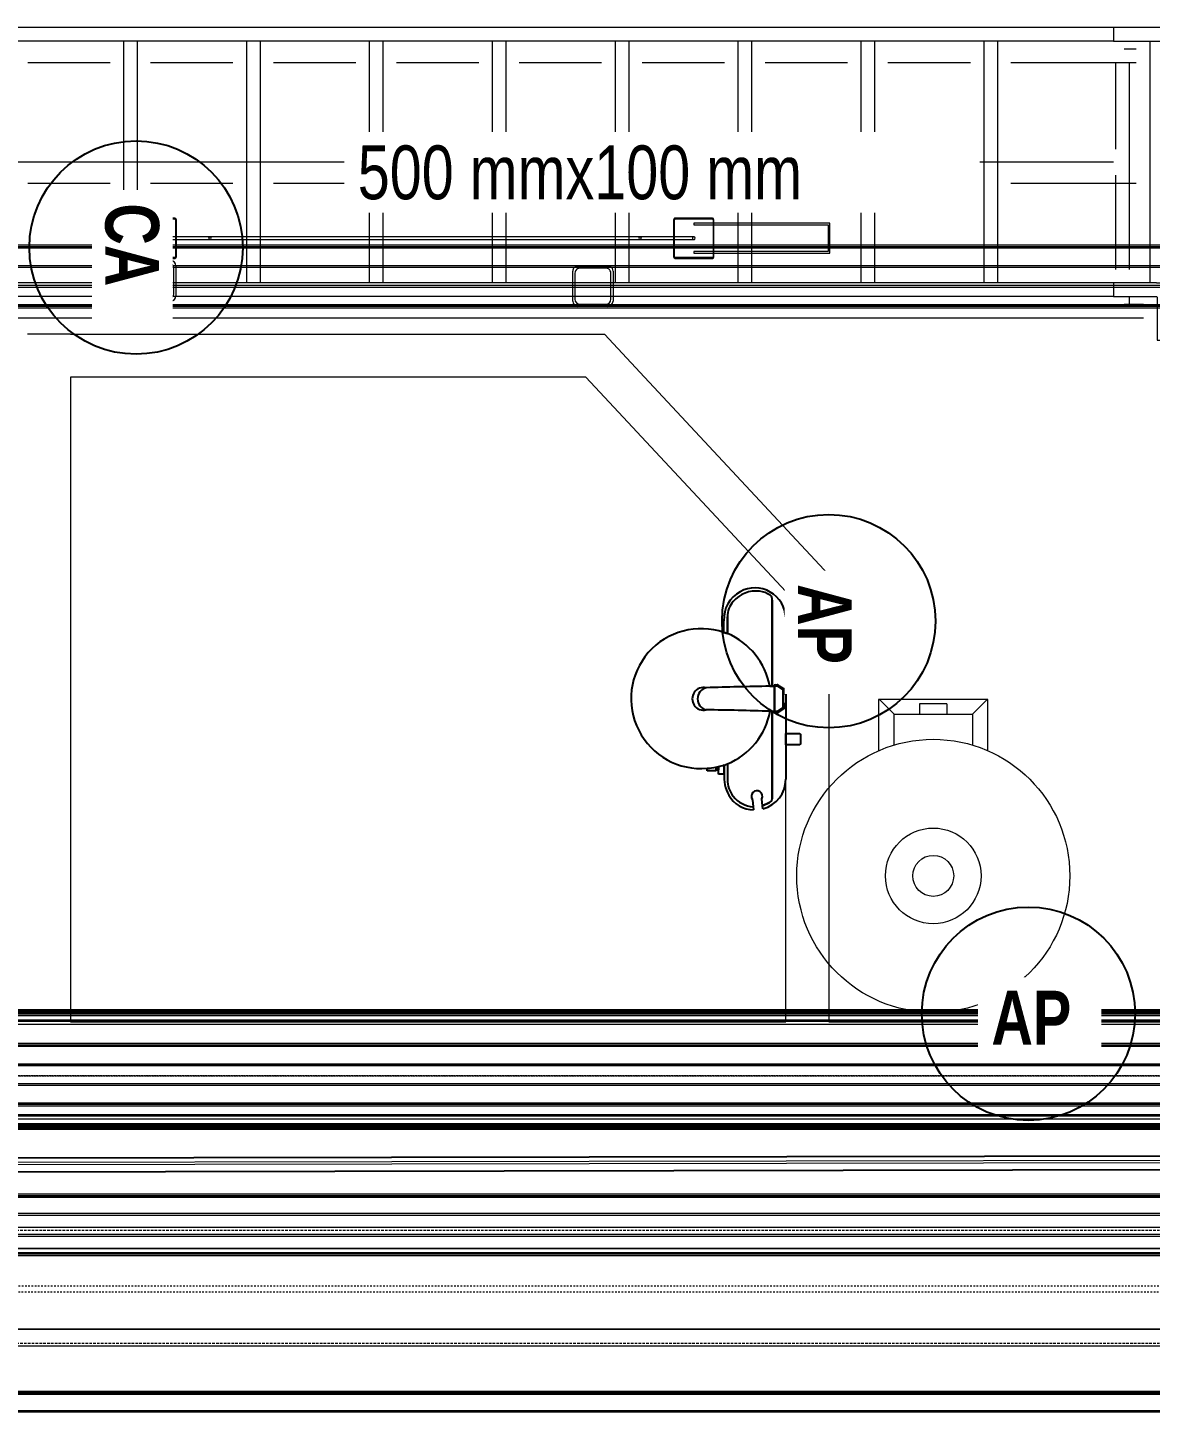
# Model space of a CAD drawing. Header units: centimetres. Extents: x -1906 to 5208, y -261 to 2955.
# Drawn here: x -1646.9 to -1438.1, y 208.3 to 465.7 of the extents above; entities that cross this region are included whole.
import ezdxf

# ---------------------------------------------------------------- set-up
doc = ezdxf.new("R2010")
doc.units = ezdxf.units.CM
for name, pattern in [('_Overhead', [0.47625, 0.3175, -0.15875]), ('_Overhead_2_', [0.47625, 0.3175, -0.15875]), ('Dash', [0.6, 0.3, -0.3]), ('Hidden', [0.714375, 0.47625, -0.238125])]:
    doc.linetypes.add(name, pattern=pattern)
for name, color, linetype, lineweight in [('A-ANNO-NOTE', 7, 'Continuous', 18), ('A-DETL-GENF', 7, 'Continuous', 18), ('A-DETL-HDLN', 7, 'Hidden', 18), ('A-DETL-MEDM', 7, 'Continuous', 35), ('A-FLOR', 7, 'Continuous', 18), ('A-GENM', 7, 'Continuous', 18), ('A-WALL', 7, 'Continuous', 18), ('E-CABL-TRAY', 7, 'Continuous', 18), ('E-CABL-TRAY-CNTR', 7, 'Continuous', 18), ('E-CABL-TRAY-IDEN', 7, 'Continuous', 9), ('M-EQPM', 7, 'Continuous', 18), ('P-EQPM', 7, 'Continuous', 18), ('P-SANR-FIXT', 7, 'Continuous', 18), ('S-BEAM', 7, 'Continuous', 18), ('S-BEAM-HDLN', 7, 'Dash', 18), ('S-COLS', 7, 'Continuous', 18)]:
    doc.layers.add(name, color=color, linetype=linetype, lineweight=lineweight)
doc.styles.add('Century Gothic', font='GOTHIC.TTF', dxfattribs={"width": 0.8, "height": 10})
doc.styles.add('Century Gothic_B', font='GOTHICB.TTF', dxfattribs={"width": 0.8, "height": 10})

# ---------------------------------------------------------------- blocks, each defined once
blk = doc.blocks.new('Costanera Perfil Z - Parametrizado - Costanera Perfil Z - Parametrizado-1497837-N01 - Planta trazado tuberias refrig exist_ - detalle 1')
at = {"layer": 'S-BEAM', "color": 254, "true_color": 0xcccccc}
for p, q in [((-5.73, 829.56), (-5.73, 358.3)), ((-5.43, 829.56), (-5.43, 358.3)), ((-5.37, 358.3), (-5.37, 829.56)), ((-5.13, 829.56), (-5.13, 358.3)), ((-2.13, 829.56), (-2.13, 358.3))]:
    blk.add_line(p, q, dxfattribs=at)
blk = doc.blocks.new('Costanera Perfil Z - Parametrizado - Costanera Perfil Z - Parametrizado-V1-N01 - Planta trazado tuberias refrig exist_ - detalle 1')
at = {"layer": 'S-BEAM', "color": 254, "true_color": 0xcccccc}
for p, q in [((-5.73, 829.56), (-5.73, 358.3)), ((-5.43, 829.56), (-5.43, 358.3)), ((-5.37, 358.3), (-5.37, 829.56)), ((-5.13, 829.56), (-5.13, 358.3)), ((-2.13, 829.56), (-2.13, 358.3)), ((-1.78, 829.56), (-1.78, 358.3)), ((1.78, 829.56), (1.78, 358.3)), ((2.13, 829.56), (2.13, 358.3)), ((5.13, 829.56), (5.13, 358.3)), ((5.37, 829.56), (5.37, 358.3)), ((5.43, 829.56), (5.43, 358.3)), ((5.73, 829.56), (5.73, 358.3))]:
    blk.add_line(p, q, dxfattribs=at)
blk = doc.blocks.new('M_S Shapes - 150 x 400-1499110-N01 - Planta trazado tuberias refrig exist_ - detalle 1')
at = {"layer": 'S-BEAM', "color": 254, "true_color": 0xcccccc}
for p, q in [((445.22, 7.5), (-12.23, 7.5)), ((-12.23, 7.5), (445.22, 7.5)), ((445.22, 7.5), (-12.23, 7.5)), ((-12.23, -7.5), (445.22, -7.5)), ((445.22, -7.5), (-12.23, -7.5)), ((445.22, -7.5), (-12.23, -7.5))]:
    blk.add_line(p, q, dxfattribs=at)
at = {"layer": 'S-BEAM-HDLN', "color": 254, "true_color": 0xcccccc}
for p, q in [((-12.23, 0.58), (445.22, 0.58)), ((445.22, -0.59), (-12.23, -0.59))]:
    blk.add_line(p, q, dxfattribs=at)
blk = doc.blocks.new('M_S Shapes - 150 x 350-1499191-N01 - Planta trazado tuberias refrig exist_ - detalle 1')
at = {"layer": 'S-BEAM', "color": 254, "true_color": 0xcccccc}
for p, q in [((445.22, 7.5), (-12.23, 7.5)), ((-12.23, 7.5), (445.22, 7.5)), ((445.22, 7.5), (-12.23, 7.5)), ((-12.23, -7.5), (445.22, -7.5)), ((445.22, -7.5), (-12.23, -7.5)), ((445.22, -7.5), (-12.23, -7.5))]:
    blk.add_line(p, q, dxfattribs=at)
at = {"layer": 'S-BEAM-HDLN', "color": 254, "true_color": 0xcccccc}
for p, q in [((-12.23, 0.58), (445.22, 0.58)), ((445.22, -0.59), (-12.23, -0.59))]:
    blk.add_line(p, q, dxfattribs=at)
blk = doc.blocks.new('HSS Rectangular - 120 x 220-1499643-N01 - Planta trazado tuberias refrig exist_ - detalle 1')
at = {"layer": 'S-BEAM', "color": 254, "true_color": 0xcccccc}
for p, q in [((-1290.12, 242.51), (-1747.58, 242.51)), ((-1747.58, 220.51), (-1290.12, 220.51))]:
    blk.add_line(p, q, dxfattribs=at)
at = {"layer": 'S-BEAM', "color": 254, "linetype": 'Hidden', "true_color": 0xcccccc}
for p, q in [((-1747.58, 242.01), (-1290.12, 242.01)), ((-1747.58, 221.01), (-1290.12, 221.01))]:
    blk.add_line(p, q, dxfattribs=at)
blk = doc.blocks.new('Costanera Perfil Z - Parametrizado - h_22cm-1722626-N01 - Planta trazado tuberias refrig exist_ - detalle 1')
at = {"layer": 'S-BEAM', "color": 254, "true_color": 0xcccccc}
for p, q in [((-5.84, 2399.57), (-5.84, 785.67)), ((-5.54, 2399.57), (-5.54, 785.67)), ((-5.5, 785.67), (-5.5, 2399.57)), ((-5.26, 2399.57), (-5.26, 785.67)), ((-2.01, 2399.57), (-2.01, 785.67)), ((-1.67, 2399.57), (-1.67, 785.67)), ((1.67, 2399.57), (1.67, 785.67)), ((2.01, 2399.57), (2.01, 785.67)), ((5.26, 2399.57), (5.26, 785.67)), ((5.5, 2399.57), (5.5, 785.67)), ((5.54, 2399.57), (5.54, 785.67)), ((5.84, 2399.57), (5.84, 785.67))]:
    blk.add_line(p, q, dxfattribs=at)
blk = doc.blocks.new('Costanera Perfil Z - Parametrizado - h_22cm-V6-N01 - Planta trazado tuberias refrig exist_ - detalle 1')
at = {"layer": 'S-BEAM', "color": 254, "true_color": 0xcccccc}
for p, q in [((-5.84, 2399.57), (-5.84, 785.67)), ((-5.54, 2399.57), (-5.54, 785.67)), ((-5.5, 785.67), (-5.5, 2399.57)), ((-5.26, 2399.57), (-5.26, 785.67)), ((1.67, 2399.57), (1.67, 785.67)), ((2.01, 2399.57), (2.01, 785.67)), ((-2.01, 1586.08), (-2.01, 792.31)), ((-1.67, 1586.08), (-1.67, 792.31)), ((5.26, 1586.08), (5.26, 792.31)), ((5.5, 1586.08), (5.5, 792.31)), ((5.54, 1586.08), (5.54, 792.31)), ((5.84, 1586.08), (5.84, 792.31))]:
    blk.add_line(p, q, dxfattribs=at)
blk = doc.blocks.new('Costanera Perfil Z - Parametrizado - h_22cm-1725872-N01 - Planta trazado tuberias refrig exist_ - detalle 1')
at = {"layer": 'S-BEAM', "color": 254, "true_color": 0xcccccc}
for p, q in [((-10.75, -2410.56), (-10.75, -776.69)), ((-10.75, -776.69), (-10.75, -2410.56)), ((-10.45, -776.69), (-10.45, -2410.56)), ((-10.45, -776.69), (-10.45, -2410.56)), ((-8.8, -776.69), (-8.8, -2410.56)), ((-8.8, -776.69), (-8.8, -2410.56)), ((8.8, -776.69), (8.8, -2409.93)), ((8.8, -776.69), (8.8, -2409.93)), ((10.45, -783.32), (10.45, -1577.09)), ((10.45, -783.32), (10.45, -1577.09)), ((10.75, -783.32), (10.75, -1577.09)), ((10.75, -783.32), (10.75, -1577.09))]:
    blk.add_line(p, q, dxfattribs=at)
blk = doc.blocks.new('Costanera Perfil Z - Parametrizado - h_22cm-1725829-N01 - Planta trazado tuberias refrig exist_ - detalle 1')
at = {"layer": 'S-BEAM', "color": 254, "true_color": 0xcccccc}
for p, q in [((-10.75, -2411.39), (-10.75, -775.86)), ((-10.75, -775.86), (-10.75, -2411.39)), ((-10.45, -775.86), (-10.45, -2409.73)), ((-10.45, -775.86), (-10.45, -2409.73)), ((-8.8, -775.86), (-8.8, -2409.73)), ((-8.8, -775.86), (-8.8, -2409.73)), ((8.8, -775.86), (8.8, -2389.56)), ((8.8, -775.86), (8.8, -2389.56)), ((10.45, -782.5), (10.45, -1576.26)), ((10.45, -782.5), (10.45, -1576.26)), ((10.75, -782.5), (10.75, -1576.26)), ((10.75, -782.5), (10.75, -1576.26))]:
    blk.add_line(p, q, dxfattribs=at)
blk = doc.blocks.new('Costanera Perfil Z - Parametrizado - h_22cm-1725795-N01 - Planta trazado tuberias refrig exist_ - detalle 1')
at = {"layer": 'S-BEAM', "color": 254, "true_color": 0xcccccc}
for p, q in [((-10.75, -2410.98), (-10.75, -776.28)), ((-10.75, -776.28), (-10.75, -2410.98)), ((-10.45, -776.28), (-10.45, -2410.98)), ((-10.45, -776.28), (-10.45, -2410.98)), ((-8.8, -776.28), (-8.8, -2410.15)), ((-8.8, -776.28), (-8.8, -2410.15)), ((8.8, -776.28), (8.8, -2389.97)), ((8.8, -776.28), (8.8, -2389.97)), ((10.45, -782.91), (10.45, -1576.68)), ((10.45, -782.91), (10.45, -1576.68)), ((10.75, -782.91), (10.75, -1576.68)), ((10.75, -782.91), (10.75, -1576.68))]:
    blk.add_line(p, q, dxfattribs=at)
blk = doc.blocks.new('Costanera Perfil Z - Parametrizado - h_22cm-1726051-N01 - Planta trazado tuberias refrig exist_ - detalle 1')
at = {"layer": 'S-BEAM', "color": 254, "true_color": 0xcccccc}
for p, q in [((-10.75, -836.16), (-10.75, 798.54)), ((-10.75, 798.54), (-10.75, -836.16)), ((-10.45, 798.54), (-10.45, -836.16)), ((-10.45, 798.54), (-10.45, -836.16)), ((-8.8, 798.54), (-8.8, -835.34)), ((-8.8, 798.54), (-8.8, -835.34)), ((8.8, 798.54), (8.8, -28.38)), ((8.8, 798.54), (8.8, -28.38)), ((10.45, 791.9), (10.45, -1.87)), ((10.45, 791.9), (10.45, -1.87)), ((10.75, 791.9), (10.75, -1.87)), ((10.75, 791.9), (10.75, -1.87))]:
    blk.add_line(p, q, dxfattribs=at)
blk = doc.blocks.new('Costanera Perfil Z - Parametrizado - h_22cm-V14-N01 - Planta trazado tuberias refrig exist_ - detalle 1')
at = {"layer": 'S-BEAM', "color": 254, "true_color": 0xcccccc}
for p, q in [((-10.75, -836.16), (-10.75, 798.54)), ((-10.75, 798.54), (-10.75, -836.16)), ((-10.45, 798.54), (-10.45, -836.16)), ((-10.45, 798.54), (-10.45, -836.16)), ((-8.8, 798.54), (-8.8, -835.34)), ((-8.8, 798.54), (-8.8, -835.34)), ((8.8, 798.54), (8.8, -28.38)), ((8.8, 798.54), (8.8, -28.38)), ((10.45, 791.9), (10.45, -1.87)), ((10.45, 791.9), (10.45, -1.87)), ((10.75, 791.9), (10.75, -1.87)), ((10.75, 791.9), (10.75, -1.87))]:
    blk.add_line(p, q, dxfattribs=at)
blk = doc.blocks.new('Costanera Perfil Z - Parametrizado - h_22cm-V15-N01 - Planta trazado tuberias refrig exist_ - detalle 1')
at = {"layer": 'S-BEAM', "color": 254, "true_color": 0xcccccc}
for p, q in [((-10.75, -833.71), (-10.75, 798.54)), ((-10.75, 798.54), (-10.75, -836.16)), ((-10.45, 798.54), (-10.45, -833.71)), ((-10.45, 798.54), (-10.45, -836.16)), ((-8.8, 798.54), (-8.8, -833.73)), ((-8.8, 798.54), (-8.8, -833.73)), ((8.8, 798.54), (8.8, -28.38)), ((8.8, 798.54), (8.8, -28.38)), ((10.45, 791.9), (10.45, -1.87)), ((10.75, 791.9), (10.75, -1.87)), ((10.45, 689.87), (10.45, 556.84)), ((10.75, 689.87), (10.75, 556.84)), ((10.45, 548.84), (10.45, -1.87)), ((10.75, 548.84), (10.75, -1.87))]:
    blk.add_line(p, q, dxfattribs=at)
blk = doc.blocks.new('PQ_RVR_EST-01_ZZ_ZZ_MO_T_A_rvt-1-N01 - Planta trazado tuberias refrig exist_ - detalle 1')
at = {"layer": 'S-BEAM', "color": 254, "linetype": '_Overhead', "lineweight": 18, "true_color": 0xd4d4d4}
for name, p, rotation in [('Costanera Perfil Z - Parametrizado - h_22cm-V6-N01 - Planta trazado tuberias refrig exist_ - detalle 1', (-2533.25, 419.38), 269.9999999999998), ('Costanera Perfil Z - Parametrizado - h_22cm-1725872-N01 - Planta trazado tuberias refrig exist_ - detalle 1', (-2524.27, 272.34), 90.00000000000001), ('Costanera Perfil Z - Parametrizado - h_22cm-1725829-N01 - Planta trazado tuberias refrig exist_ - detalle 1', (-2523.44, 272.08), 90.00000000000001), ('Costanera Perfil Z - Parametrizado - h_22cm-1725795-N01 - Planta trazado tuberias refrig exist_ - detalle 1', (-2523.85, 271.54), 90.00000000000001), ('Costanera Perfil Z - Parametrizado - h_22cm-1726051-N01 - Planta trazado tuberias refrig exist_ - detalle 1', (-949.04, 271.54), 90.00000000000001), ('Costanera Perfil Z - Parametrizado - h_22cm-V14-N01 - Planta trazado tuberias refrig exist_ - detalle 1', (-949.04, 271.54), 90.00000000000001), ('Costanera Perfil Z - Parametrizado - h_22cm-V15-N01 - Planta trazado tuberias refrig exist_ - detalle 1', (-949.04, 271.54), 90.00000000000001), ('Costanera Perfil Z - Parametrizado - h_22cm-1722626-N01 - Planta trazado tuberias refrig exist_ - detalle 1', (-2533.25, 270.93), 269.9999999999998), ('Costanera Perfil Z - Parametrizado - Costanera Perfil Z - Parametrizado-V1-N01 - Planta trazado tuberias refrig exist_ - detalle 1', (-2105.88, 242.98), 269.9999999999998), ('Costanera Perfil Z - Parametrizado - Costanera Perfil Z - Parametrizado-1497837-N01 - Planta trazado tuberias refrig exist_ - detalle 1', (-2105.88, 206.33), 269.9999999999998)]:
    blk.add_blockref(name, p, dxfattribs=dict(at, rotation=rotation))
for name, p in [('HSS Rectangular - 120 x 220-1499643-N01 - Planta trazado tuberias refrig exist_ - detalle 1', (0, 0)), ('M_S Shapes - 150 x 400-1499110-N01 - Planta trazado tuberias refrig exist_ - detalle 1', (-1735.35, 231.11)), ('M_S Shapes - 150 x 350-1499191-N01 - Planta trazado tuberias refrig exist_ - detalle 1', (-1735.35, 231.11))]:
    blk.add_blockref(name, p, dxfattribs=at)
blk = doc.blocks.new('M_S Shapes - 150 x 400-1948375-N01 - Planta trazado tuberias refrig exist_ - detalle 1')
at = {"layer": 'S-BEAM', "color": 254, "true_color": 0xcccccc}
for p, q in [((445.22, 7.5), (-12.23, 7.5)), ((-12.23, 7.5), (445.23, 7.5)), ((445.22, 7.5), (-12.23, 7.5)), ((-12.23, -7.5), (445.22, -7.5)), ((445.22, -7.5), (-12.23, -7.5)), ((445.23, -7.5), (-12.23, -7.5))]:
    blk.add_line(p, q, dxfattribs=at)
at = {"layer": 'S-BEAM-HDLN', "color": 254, "true_color": 0xcccccc}
for p, q in [((-12.23, 0.58), (445.23, 0.58)), ((445.23, -0.59), (-12.23, -0.59))]:
    blk.add_line(p, q, dxfattribs=at)
blk = doc.blocks.new('M_S Shapes - 150 x 350-1948376-N01 - Planta trazado tuberias refrig exist_ - detalle 1')
at = {"layer": 'S-BEAM', "color": 254, "true_color": 0xcccccc}
for p, q in [((445.22, 7.5), (-12.23, 7.5)), ((-12.23, 7.5), (445.22, 7.5)), ((445.22, 7.5), (-12.23, 7.5)), ((-12.23, -7.5), (445.22, -7.5)), ((445.22, -7.5), (-12.23, -7.5)), ((445.22, -7.5), (-12.23, -7.5))]:
    blk.add_line(p, q, dxfattribs=at)
at = {"layer": 'S-BEAM-HDLN', "color": 254, "true_color": 0xcccccc}
for p, q in [((-12.23, 0.58), (445.22, 0.58)), ((445.22, -0.59), (-12.23, -0.59))]:
    blk.add_line(p, q, dxfattribs=at)
blk = doc.blocks.new('HSS Rectangular - 120 x 220-1948349-N01 - Planta trazado tuberias refrig exist_ - detalle 1')
at = {"layer": 'S-BEAM', "color": 254, "true_color": 0xcccccc}
for p, q in [((-1290.12, 242.51), (-1747.58, 242.51)), ((-1747.58, 220.51), (-1290.12, 220.51))]:
    blk.add_line(p, q, dxfattribs=at)
at = {"layer": 'S-BEAM', "color": 254, "linetype": 'Hidden', "true_color": 0xcccccc}
for p, q in [((-1747.58, 242.01), (-1290.12, 242.01)), ((-1747.58, 221.01), (-1290.12, 221.01))]:
    blk.add_line(p, q, dxfattribs=at)
blk = doc.blocks.new('Cerca Interior 1_00 x 2_45 - L_1_00m-V22-N01 - Planta trazado tuberias refrig exist_ - detalle 1')
at = {"layer": 'A-GENM', "color": 254, "true_color": 0xd4d4d4}
for p, q in [((0, 2.8), (-25.3, 2.8)), ((-25.3, 2.8), (-25.3, 1.3)), ((-3.75, 3.45), (-3.75, 1.3)), ((-3.6, 1.3), (-3.6, 3.45)), ((3.45, 3.75), (-3.45, 3.75)), ((-3.45, 3.6), (3.45, 3.6)), ((0, 2.5), (0, 2.8)), ((3.6, 3.45), (3.6, 1.3)), ((3.75, 1.3), (3.75, 3.45)), ((96.25, 3.45), (96.25, 1.3)), ((96.4, 1.3), (96.4, 3.45)), ((103.45, 3.75), (96.55, 3.75)), ((96.55, 3.6), (103.45, 3.6)), ((103.6, 3.45), (103.6, 1.3)), ((103.75, 1.3), (103.75, 3.45)), ((-25.3, 1.3), (-25.3, -2.8)), ((-25, 2.5), (0, 2.5)), ((-25, 1.3), (-25, 2.5)), ((-25, -2.5), (-25, 1.3)), ((-3.75, 1.3), (-3.75, -3.45)), ((-3.6, -3.45), (-3.6, 1.3)), ((3.6, 0.25), (0, 0.25)), ((3.6, 1.3), (3.6, -3.45)), ((3.75, -3.45), (3.75, 1.3)), ((96.25, 0.25), (3.75, 0.25)), ((96.25, 1.3), (96.25, -3.45)), ((96.4, -3.45), (96.4, 1.3)), ((100, 0.25), (96.4, 0.25)), ((100, -0.25), (100, 0.25)), ((103.6, 1.3), (103.6, -3.45)), ((103.75, -3.45), (103.75, 1.3)), ((0, -2.5), (-25, -2.5)), ((0, -0.24), (0, -0.25)), ((0, -0.25), (3.6, -0.25)), ((0, -2.8), (0, -2.5)), ((3.75, -0.25), (96.25, -0.25)), ((96.4, -0.25), (100, -0.25)), ((-25.3, -2.8), (0, -2.8)), ((3.45, -3.6), (-3.45, -3.6)), ((-3.45, -3.75), (3.45, -3.75)), ((103.45, -3.6), (96.55, -3.6)), ((96.55, -3.75), (103.45, -3.75))]:
    blk.add_line(p, q, dxfattribs=at)
for centre, radius, start, end in [((-3.45, 3.45), 0.3, 90, 180), ((-3.45, 3.45), 0.3, 90, 180), ((-3.45, 3.45), 0.15, 90, 180), ((-3.45, 3.45), 0.15, 90, 180), ((3.45, 3.45), 0.3, 0, 90), ((3.45, 3.45), 0.3, 360, 90), ((3.45, 3.45), 0.15, 360, 90), ((3.45, 3.45), 0.15, 0, 90), ((96.55, 3.45), 0.3, 90, 180), ((96.55, 3.45), 0.3, 90, 180), ((96.55, 3.45), 0.15, 90, 180), ((96.55, 3.45), 0.15, 90, 180), ((103.45, 3.45), 0.3, 0, 90), ((103.45, 3.45), 0.3, 360, 90), ((103.45, 3.45), 0.15, 360, 90), ((103.45, 3.45), 0.15, 360, 90), ((0, 0), 0.25, 360, 180), ((0, 0), 0.25, 180, 360), ((0, 0), 0.25, 150, 165), ((0, 0), 0.25, 90, 120), ((10, 0), 0.25, 0, 180), ((10, 0), 0.25, 180, 360), ((90, 0), 0.25, 0, 180), ((90, 0), 0.25, 180, 360), ((0, 0), 0.25, 195, 210), ((0, 0), 0.25, 240, 270), ((-3.45, -3.45), 0.3, 180, 270), ((-3.45, -3.45), 0.3, 180, 270), ((-3.45, -3.45), 0.15, 180, 270), ((-3.45, -3.45), 0.15, 180, 270), ((3.45, -3.45), 0.3, 270, 0), ((3.45, -3.45), 0.15, 270, 360), ((3.45, -3.45), 0.3, 270, 360), ((3.45, -3.45), 0.15, 270, 0), ((96.55, -3.45), 0.3, 180, 270), ((96.55, -3.45), 0.3, 180, 270), ((96.55, -3.45), 0.15, 180, 270), ((96.55, -3.45), 0.15, 180, 270), ((103.45, -3.45), 0.3, 270, 0), ((103.45, -3.45), 0.15, 270, 360), ((103.45, -3.45), 0.3, 270, 360), ((103.45, -3.45), 0.15, 270, 0)]:
    blk.add_arc(centre, radius, start, end, dxfattribs=at)
blk = doc.blocks.new('HSS Rectangular-Column - 75 x 75-1533959-N01 - Planta trazado tuberias refrig exist_ - detalle 1')
at = {"layer": 'S-COLS', "color": 253, "true_color": 0xaaaaaa}
for p, q in [((-3.75, 2.45), (-3.75, 2.79)), ((-2.8, 3.75), (2.8, 3.75)), ((2.4, 3.35), (-2.4, 3.35)), ((3.75, 2.79), (3.75, 2.45)), ((-3.75, -0.89), (-3.75, 2.45)), ((-3.35, 2.4), (-3.35, -0.89)), ((3.35, -0.89), (3.35, 2.4)), ((3.75, 2.45), (3.75, -0.89)), ((-3.75, -1.23), (-3.75, -0.89)), ((-3.75, -2.8), (-3.75, -1.23)), ((-3.35, -0.89), (-3.35, -1.23)), ((-3.35, -1.23), (-3.35, -2.4)), ((3.35, -1.23), (3.35, -0.89)), ((3.35, -2.4), (3.35, -1.23)), ((3.75, -0.89), (3.75, -1.23)), ((3.75, -1.23), (3.75, -2.8)), ((2.8, -3.75), (-2.8, -3.75)), ((-2.4, -3.35), (2.4, -3.35))]:
    blk.add_line(p, q, dxfattribs=at)
for centre, radius, start, end in [((-2.8, 2.8), 0.95, 90, 180), ((-2.4, 2.4), 0.953, 155.0998, 176.9919), ((-2.4, 2.4), 0.952, 90, 155.0998), ((2.4, 2.4), 0.952, 24.9002, 90), ((2.8, 2.8), 0.95, 360, 90), ((2.4, 2.4), 0.952, 3.0081, 24.9002), ((-2.4, -2.4), 0.953, 180, 270), ((2.4, -2.4), 0.952, 270, 360), ((-2.8, -2.8), 0.95, 180, 270), ((2.8, -2.8), 0.95, 270, 360)]:
    blk.add_arc(centre, radius, start, end, dxfattribs=at)
blk = doc.blocks.new('HSS Rectangular-Column - 75 x 75-1533984-N01 - Planta trazado tuberias refrig exist_ - detalle 1')
at = {"layer": 'S-COLS', "color": 253, "true_color": 0xaaaaaa}
for p, q in [((-3.75, 0.11), (-3.75, 2.8)), ((-2.8, 3.75), (2.8, 3.75)), ((2.4, 3.35), (-2.4, 3.35)), ((3.75, 2.8), (3.75, 0.11)), ((-3.75, -0.23), (-3.75, 0.11)), ((-3.35, 2.4), (-3.35, 0.11)), ((-3.35, 0.11), (-3.35, -0.23)), ((3.35, 0.11), (3.35, 2.4)), ((3.35, -0.23), (3.35, 0.11)), ((3.75, 0.11), (3.75, -0.23)), ((-3.75, -2.8), (-3.75, -0.23)), ((-3.35, -0.23), (-3.35, -2.4)), ((3.35, -2.4), (3.35, -0.23)), ((3.75, -0.23), (3.75, -2.8)), ((2.8, -3.75), (-2.8, -3.75)), ((-2.4, -3.35), (2.4, -3.35))]:
    blk.add_line(p, q, dxfattribs=at)
for centre, radius, start, end in [((-2.8, 2.8), 0.95, 135.3113, 180), ((-2.8, 2.8), 0.95, 120, 135.3113), ((-2.4, 2.4), 0.953, 150, 180), ((-2.8, 2.8), 0.95, 90, 120), ((-2.4, 2.4), 0.952, 90, 150), ((2.4, 2.4), 0.952, 60, 90), ((2.8, 2.8), 0.95, 60, 90), ((2.4, 2.4), 0.952, 30, 60), ((2.4, 2.4), 0.953, 360, 30), ((2.8, 2.8), 0.95, 44.6887, 60), ((2.8, 2.8), 0.95, 30, 44.6887), ((2.8, 2.8), 0.95, 360, 30), ((-2.4, -2.4), 0.953, 180, 270), ((2.4, -2.4), 0.952, 270, 360), ((-2.8, -2.8), 0.95, 180, 270), ((2.8, -2.8), 0.95, 270, 360)]:
    blk.add_arc(centre, radius, start, end, dxfattribs=at)
blk = doc.blocks.new('PQ_RVR_ARQ-01_ZZ_ZZ_MO_T_A_rvt-1-N01 - Planta trazado tuberias refrig exist_ - detalle 1')
at = {"layer": 'A-FLOR', "color": 254, "linetype": '_Overhead_2_', "true_color": 0xd4d4d4}
for p, q in [((-233.39, 270.77), (-1747.58, 270.77)), ((-1747.58, 270.77), (-133.89, 270.77))]:
    blk.add_line(p, q, dxfattribs=at)
at = {"layer": 'A-WALL', "color": 253, "true_color": 0xaaaaaa}
for p, q in [((-1638.91, 408.68), (-1646.91, 408.68)), ((-1638.91, 408.68), (-1539.61, 408.68)), ((-1532.15, 400.68), (-1539.61, 408.68)), ((-1638.91, 400.68), (-1638.91, 283.09)), ((-1543.08, 400.68), (-1638.91, 400.68)), ((-1505.89, 360.79), (-1543.08, 400.68)), ((-1532.15, 400.68), (-1497.89, 363.94)), ((-1497.89, 352.21), (-1497.89, 363.94)), ((-1505.89, 283.09), (-1505.89, 360.79)), ((-1497.89, 352.21), (-1497.89, 283.09)), ((-1638.91, 283.09), (-1638.91, 282.83)), ((-1505.89, 282.83), (-1505.89, 283.09)), ((-1497.89, 283.09), (-1497.89, 282.83)), ((-1638.91, 282.79), (-1638.91, 282.53)), ((-1638.91, 282.53), (-1638.91, 282.29)), ((-1638.91, 282.29), (-1638.91, 281.99)), ((-1638.91, 281.99), (-1638.91, 281.14)), ((-1638.91, 281.14), (-1638.91, 280.88)), ((-1638.91, 280.88), (-1638.91, 280.77)), ((-1638.91, 280.77), (-1505.89, 280.77)), ((-1505.89, 282.53), (-1505.89, 282.79)), ((-1505.89, 282.29), (-1505.89, 282.53)), ((-1505.89, 281.99), (-1505.89, 282.29)), ((-1505.89, 281.14), (-1505.89, 281.99)), ((-1505.89, 280.88), (-1505.89, 281.14)), ((-1505.89, 280.77), (-1505.89, 280.88)), ((-1497.89, 282.79), (-1497.89, 282.53)), ((-1497.89, 282.53), (-1497.89, 282.29)), ((-1497.89, 282.29), (-1497.89, 281.99)), ((-1497.89, 281.99), (-1497.89, 281.14)), ((-1497.89, 281.14), (-1497.89, 280.88)), ((-1497.89, 280.88), (-1497.89, 280.77)), ((-1497.89, 280.77), (-1315.03, 280.77)), ((-1315.03, 272.77), (-1747.58, 272.77)), ((-1747.58, 254.48), (-111.79, 257.58)), ((-111.29, 257.09), (-1747.58, 253.98))]:
    blk.add_line(p, q, dxfattribs=at)
at = {"layer": 'A-WALL', "color": 253, "lineweight": 25, "true_color": 0xaaaaaa}
for p, q in [((-112.54, 258.33), (-1747.58, 255.23)), ((-1747.58, 252.73), (-1290.12, 253.6))]:
    blk.add_line(p, q, dxfattribs=at)
at = {"layer": 'A-GENM', "color": 254, "lineweight": 18, "true_color": 0xd4d4d4, "rotation": 180}
blk.add_blockref('Cerca Interior 1_00 x 2_45 - L_1_00m-V22-N01 - Planta trazado tuberias refrig exist_ - detalle 1', (-1522.99, 426.52), dxfattribs=at)
at = {"layer": 'S-BEAM', "color": 254, "lineweight": 18, "true_color": 0xd4d4d4, "rotation": 269.9999999999998}
for name, p in [('Costanera Perfil Z - Parametrizado - Costanera Perfil Z - Parametrizado-V1-N01 - Planta trazado tuberias refrig exist_ - detalle 1', (-2105.88, 242.98)), ('Costanera Perfil Z - Parametrizado - Costanera Perfil Z - Parametrizado-1497837-N01 - Planta trazado tuberias refrig exist_ - detalle 1', (-2105.88, 206.33))]:
    blk.add_blockref(name, p, dxfattribs=at)
at = {"layer": 'S-BEAM', "color": 254, "lineweight": 18, "true_color": 0xd4d4d4}
for name, p in [('HSS Rectangular - 120 x 220-1948349-N01 - Planta trazado tuberias refrig exist_ - detalle 1', (0, 0)), ('M_S Shapes - 150 x 400-1948375-N01 - Planta trazado tuberias refrig exist_ - detalle 1', (-1735.35, 231.11)), ('M_S Shapes - 150 x 350-1948376-N01 - Planta trazado tuberias refrig exist_ - detalle 1', (-1735.35, 231.11))]:
    blk.add_blockref(name, p, dxfattribs=at)
at = {"layer": 'S-COLS', "color": 254, "lineweight": 18, "true_color": 0xd4d4d4}
for name, p in [('HSS Rectangular-Column - 75 x 75-1533959-N01 - Planta trazado tuberias refrig exist_ - detalle 1', (-1623.08, 418.6)), ('HSS Rectangular-Column - 75 x 75-1533984-N01 - Planta trazado tuberias refrig exist_ - detalle 1', (-1541.76, 417.6))]:
    blk.add_blockref(name, p, dxfattribs=at)
blk = doc.blocks.new('EPC_Derivación_T_ - Derivación_T_-V53-N01 - Planta trazado tuberias refrig exist_ - detalle 1')
at = {"layer": 'E-CABL-TRAY'}
for p, q in [((-1378.72, 465.68), (-1444.92, 465.68)), ((-1444.92, 465.68), (-1444.92, 463.14)), ((-1378.72, 463.14), (-1378.72, 465.68)), ((-1444.92, 463.14), (-1378.72, 463.14)), ((-1438.19, 463.14), (-1438.19, 418.22)), ((-1435.65, 418.22), (-1435.65, 463.14)), ((-1413.09, 463.14), (-1413.09, 418.22)), ((-1410.55, 418.22), (-1410.55, 463.14)), ((-1387.99, 463.14), (-1387.99, 418.22)), ((-1385.45, 418.22), (-1385.45, 463.14)), ((-1436.92, 418.22), (-1444.92, 418.22)), ((-1444.92, 418.22), (-1444.92, 415.68)), ((-1436.92, 418.22), (-1435.65, 418.22)), ((-1436.92, 418.22), (-1386.72, 418.22)), ((-1413.09, 418.22), (-1410.55, 418.22)), ((-1387.99, 418.22), (-1386.72, 418.22)), ((-1378.72, 418.22), (-1386.72, 418.22)), ((-1378.72, 415.68), (-1378.72, 418.22)), ((-1444.92, 415.68), (-1436.92, 415.68)), ((-1436.82, 415.58), (-1436.82, 407.58)), ((-1434.28, 415.68), (-1389.36, 415.68)), ((-1434.28, 407.58), (-1434.28, 415.58)), ((-1389.36, 415.58), (-1389.36, 407.58)), ((-1386.82, 407.58), (-1386.82, 415.58)), ((-1386.72, 415.68), (-1378.72, 415.68)), ((-1436.82, 407.58), (-1434.28, 407.58)), ((-1389.36, 407.58), (-1386.82, 407.58))]:
    blk.add_line(p, q, dxfattribs=at)
for centre, radius, start, end in [((-1436.92, 415.58), 2.64, 360, 90), ((-1436.92, 415.58), 2.64, 46.0854, 60.7236), ((-1436.92, 415.58), 2.64, 31.4472, 39.1822), ((-1386.72, 415.58), 2.64, 90, 180), ((-1386.72, 415.58), 2.64, 140.8178, 148.5528), ((-1386.72, 415.58), 2.64, 119.2764, 133.9146), ((-1436.92, 415.58), 0.1, 0, 90), ((-1436.92, 415.58), 2.64, 16.809, 24.1354), ((-1436.92, 415.58), 2.64, 2.1708, 9.1722), ((-1436.92, 415.58), 2.64, 1.0854, 2.1708), ((-1386.72, 415.58), 2.64, 170.8278, 177.8292), ((-1386.72, 415.58), 2.64, 177.8292, 178.9146), ((-1386.72, 415.58), 2.64, 155.8646, 163.191), ((-1386.72, 415.58), 0.1, 90, 180)]:
    blk.add_arc(centre, radius, start, end, dxfattribs=at)
blk = doc.blocks.new('RVR-PQ-Dispositivo - Pulsador control acceso-1787936-N01 - Planta trazado tuberias refrig exist_ - detalle 1')
at = {"layer": 'M-EQPM', "color": 1, "lineweight": 35, "true_color": 0xff0000}
for p, q in [((-1622.38, 429.79), (-1621.74, 429.79)), ((-1621.74, 429.79), (-1621.74, 420.72))]:
    blk.add_line(p, q, dxfattribs=at)
blk = doc.blocks.new('Lavamanos y ojos - 700 Matte White-1710376-N01 - Planta trazado tuberias refrig exist_ - detalle 1')
at = {"layer": 'P-SANR-FIXT', "color": 8, "lineweight": 25, "true_color": 0x808080}
for p, q in [((-1508.4, 343.2), (-1508.4, 359.21)), ((-1508.4, 359.21), (-1508.4, 343.2)), ((-1517.39, 353.19), (-1517.39, 355.37)), ((-1516.74, 356.11), (-1516.74, 353.02)), ((-1516.74, 353.02), (-1516.74, 356.11)), ((-1505.89, 355.89), (-1505.89, 325.89)), ((-1517.39, 353.19), (-1516.74, 353.02)), ((-1516.74, 353.02), (-1517.39, 353.19)), ((-1505.89, 347.33), (-1505.89, 349.43)), ((-1505.89, 349.43), (-1503.27, 349.43)), ((-1503.27, 349.43), (-1503.16, 349.32)), ((-1503.16, 347.42), (-1503.26, 347.33)), ((-1503.16, 349.32), (-1503.16, 347.42)), ((-1503.26, 347.33), (-1505.89, 347.33)), ((-1508.4, 343.2), (-1508.87, 343.19)), ((-1508.87, 343.19), (-1508.4, 343.2)), ((-1507.98, 343.21), (-1508.4, 343.2)), ((-1508.4, 343.2), (-1507.98, 343.21)), ((-1507.98, 343.21), (-1508.15, 343.21)), ((-1507.98, 343.21), (-1507.49, 343.26)), ((-1507.49, 343.26), (-1507.98, 343.21)), ((-1507.98, 338.51), (-1507.98, 343.21)), ((-1507.98, 338.5), (-1507.98, 343.21)), ((-1507.98, 343.21), (-1507.98, 338.51)), ((-1507.79, 343.48), (-1507.5, 343.48)), ((-1507.49, 343.26), (-1506.37, 342.51)), ((-1506.37, 342.51), (-1507.49, 343.26)), ((-1507.33, 343.41), (-1506.15, 342.63)), ((-1506.37, 342.51), (-1506.37, 339.25)), ((-1506.37, 339.25), (-1506.37, 342.51)), ((-1506.15, 342.63), (-1506.15, 341.83)), ((-1506.37, 341.83), (-1505.89, 341.83)), ((-1506.37, 339.93), (-1506.37, 341.83)), ((-1505.89, 339.93), (-1506.37, 339.93)), ((-1506.15, 341.83), (-1505.89, 341.83)), ((-1505.89, 339.93), (-1506.15, 339.93)), ((-1506.15, 339.93), (-1506.15, 339.11)), ((-1505.89, 341.83), (-1505.89, 339.93)), ((-1505.89, 341.83), (-1505.89, 339.93)), ((-1508.81, 338.54), (-1508.42, 338.52)), ((-1508.42, 338.52), (-1508.81, 338.54)), ((-1508.42, 338.52), (-1507.98, 338.51)), ((-1508.42, 322.23), (-1508.42, 338.52)), ((-1508.42, 338.52), (-1508.42, 322.23)), ((-1507.98, 338.51), (-1508.42, 338.52)), ((-1508.14, 338.51), (-1507.98, 338.5)), ((-1507.49, 338.5), (-1507.98, 338.5)), ((-1507.98, 338.5), (-1507.49, 338.5)), ((-1507.5, 338.25), (-1507.79, 338.25)), ((-1506.37, 339.25), (-1507.49, 338.5)), ((-1507.49, 338.5), (-1506.37, 339.25)), ((-1506.15, 339.11), (-1507.33, 338.33)), ((-1505.89, 332.31), (-1505.89, 334.41)), ((-1505.89, 334.41), (-1503.26, 334.41)), ((-1503.27, 332.31), (-1505.89, 332.31)), ((-1503.16, 332.42), (-1503.27, 332.31)), ((-1503.26, 334.41), (-1503.16, 334.31)), ((-1503.16, 334.31), (-1503.16, 332.42)), ((-1520.51, 327.47), (-1520.51, 327.94)), ((-1518.86, 327.47), (-1520.51, 327.47)), ((-1518.86, 327.66), (-1518.86, 328.16)), ((-1518.86, 328.16), (-1518.86, 327.47)), ((-1518.42, 327.66), (-1518.86, 327.66)), ((-1518.42, 328.24), (-1518.42, 327.66)), ((-1518.42, 326.87), (-1518.42, 328.24)), ((-1517.33, 326.87), (-1518.42, 326.87)), ((-1517.33, 326.87), (-1517.33, 328.55)), ((-1517.33, 328.55), (-1517.33, 326.87)), ((-1512.08, 322.1), (-1511.95, 320.79)), ((-1510.2, 320.96), (-1510.33, 322.28)), ((-1511.95, 320.79), (-1511.87, 320.23)), ((-1510.2, 320.96), (-1508.88, 321.58)), ((-1508.88, 321.58), (-1510.2, 320.96)), ((-1510.13, 320.42), (-1510.2, 320.96))]:
    blk.add_line(p, q, dxfattribs=at)
for centre, radius, start, end in [((-1511.59, 355.7), 5.8, 118.7442, 183.2558), ((-1511.41, 355.24), 5.66, 83.3271, 138.6729), ((-1511.41, 355.24), 5.66, 83.3271, 138.6729), ((-1511.63, 355.76), 5.73, 1.2558, 118.7442), ((-1511.25, 356.58), 4.31, 55.6193, 83.3271), ((-1511.25, 356.58), 4.31, 55.6193, 83.3271), ((-1512.4, 356.11), 4.35, 138.6729, 180), ((-1512.4, 356.11), 4.35, 138.6729, 180), ((-1509.37, 359.33), 0.982, 353.0059, 55.6193), ((-1509.37, 359.33), 0.982, 353.0059, 55.6193), ((-1521.64, 340.9), 13.01, 70.9323, 274.9529), ((-1522.02, 340.73), 13.38, 10.6235, 66.7601), ((-1522.02, 340.73), 13.38, 10.6235, 66.7601), ((-1521.17, 340.86), 2.11, 76.7153, 283.2847), ((-1521.17, 340.86), 2.11, 76.7153, 283.2847), ((-1520.17, 340.86), 2.12, 104.0672, 255.9328), ((-1520.17, 340.86), 2.12, 104.0672, 255.9328), ((-1499.65, -297.23), 640.49, 90.82567, 91.88211), ((-1499.65, -297.23), 640.49, 90.82567, 91.88211), ((-1507.7, 342.99), 0.504, 100.3964, 154.0623), ((-1507.5, 343.24), 0.246, 43.5045, 90), ((-1527.87, -247.92), 586.77, 88.13872, 89.29841), ((-1527.87, -247.92), 586.77, 88.13872, 89.29841), ((-1521.61, 340.83), 13.01, 291.9617, 349.8451), ((-1521.61, 340.83), 13.01, 291.9617, 349.8451), ((-1507.7, 338.75), 0.504, 208.3964, 259.6036), ((-1507.5, 338.5), 0.246, 270, 316.4955), ((-1521.59, 342.52), 14.63, 274.2413, 280.7869), ((-1521.59, 342.52), 14.63, 274.2413, 280.7065), ((-1519.74, 334.1), 6.01, 278.199, 282.3096), ((-1519.74, 334.1), 6.01, 278.3934, 282.5937), ((-1520.62, 338.04), 10.04, 282.459, 289.1191), ((-1520.62, 338.04), 10.04, 282.6291, 289.1191), ((-1510.55, 326.27), 6.81, 174.9252, 209.0748), ((-1518.96, 333.78), 5.48, 287.332, 293.8478), ((-1518.96, 333.78), 5.48, 287.332, 293.8478), ((-1146.09, 327.3), 370.66, 179.7733, 180.2267), ((-1146.09, 327.3), 370.66, 179.7733, 180.2267), ((-1511.77, 325.85), 4.98, 180.2267, 218.5597), ((-1511.77, 325.85), 4.98, 180.2267, 218.5597), ((-1511.54, 325.89), 5.65, 284.468, 360), ((-1511.85, 325.54), 5.32, 209.0748, 269.7778), ((-1511.57, 326.01), 5.23, 218.5597, 265.8825), ((-1511.57, 326.01), 5.23, 218.5597, 265.8825), ((-1511.26, 322.73), 1.03, 334.1286, 217.5406), ((-1509.12, 322.23), 0.694, 290, 0), ((-1509.12, 322.23), 0.694, 290, 0)]:
    blk.add_arc(centre, radius, start, end, dxfattribs=at)
blk = doc.blocks.new('M_Water Heater - Termo generico-1710694-N01 - Planta trazado tuberias refrig exist_ - detalle 1')
at = {"layer": 'P-EQPM'}
for p, q in [((-10.16, -23.28), (-10.16, -32.78)), ((-7.3, -30.08), (-7.3, -24.33)), ((7.3, -24.33), (7.3, -30.08)), ((10.16, -32.78), (10.16, -23.28)), ((-7.3, -30.08), (-10, -32.78)), ((7.3, -30.08), (-7.3, -30.08)), ((-2.54, -31.99), (-2.54, -30.08)), ((2.54, -31.99), (2.54, -30.08)), ((7.3, -30.08), (10, -32.78)), ((-10.16, -32.78), (10.16, -32.78)), ((-2.54, -31.99), (2.54, -31.99))]:
    blk.add_line(p, q, dxfattribs=at)
for radius in [25.4, 8.89, 3.81]:
    blk.add_circle((0, 0), radius, dxfattribs=at)
blk = doc.blocks.new('RVR-PQ-Dispositivo - Punto Agua-1787948-N01 - Planta trazado tuberias refrig exist_ - detalle 1')
at = {"layer": 'M-EQPM', "color": 5, "lineweight": 35, "true_color": 0x0000ff}
for p, q in [((-1688.98, 284.79), (-1688.98, 282.29)), ((-1683.98, 284.79), (-1688.98, 284.79)), ((-1683.98, 282.29), (-1683.98, 284.79)), ((-1688.98, 282.29), (-1683.98, 282.29))]:
    blk.add_line(p, q, dxfattribs=at)
blk = doc.blocks.new('M_Break Line - M_Break Line-V68-N01 - Planta trazado tuberias refrig exist_ - detalle 1')
at = {"layer": 'A-DETL-MEDM'}
blk.add_line((3.81, 0), (834.42, 0), dxfattribs=at)

msp = doc.modelspace()

# ---------------------------------------------------------------- linework, layer by layer
at = {"layer": 'A-ANNO-NOTE', "color": 1, "lineweight": 25, "true_color": 0xff0000}
msp.add_circle((-1626.74, 424.79), 19.84, dxfattribs=at)
at = {"layer": 'A-ANNO-NOTE', "color": 5, "lineweight": 25, "true_color": 0x0000ff}
for centre in [(-1497.89, 355.3), (-1460.74, 282.29)]:
    msp.add_circle(centre, 19.84, dxfattribs=at)
at = {"layer": 'A-DETL-HDLN'}
msp.add_line((-1442, 415.72), (-1442, 415.68), dxfattribs=at)
at = {"layer": 'E-CABL-TRAY'}
for p, q in [((-1444.92, 465.68), (-1671.22, 465.68)), ((-1444.92, 465.68), (-1444.92, 463.14)), ((-1444.92, 463.14), (-1671.22, 463.14)), ((-1629.07, 463.14), (-1629.07, 418.22)), ((-1626.53, 463.14), (-1626.53, 418.22)), ((-1606.21, 463.14), (-1606.21, 418.22)), ((-1603.67, 463.14), (-1603.67, 418.22)), ((-1583.35, 463.14), (-1583.35, 418.22)), ((-1580.81, 463.14), (-1580.81, 418.22)), ((-1560.49, 463.14), (-1560.49, 418.22)), ((-1557.95, 463.14), (-1557.95, 418.22)), ((-1537.63, 463.14), (-1537.63, 418.22)), ((-1535.09, 463.14), (-1535.09, 418.22)), ((-1514.77, 463.14), (-1514.77, 418.22)), ((-1512.23, 463.14), (-1512.23, 418.22)), ((-1491.91, 463.14), (-1491.91, 418.22)), ((-1489.37, 463.14), (-1489.37, 418.22)), ((-1469.05, 463.14), (-1469.05, 418.22)), ((-1466.51, 463.14), (-1466.51, 418.22)), ((-1440.69, 461.68), (-1442.95, 461.68)), ((-1631.57, 459.14), (-1646.89, 459.14)), ((-1608.71, 459.14), (-1624.03, 459.14)), ((-1585.85, 459.14), (-1601.17, 459.14)), ((-1562.99, 459.14), (-1578.31, 459.14)), ((-1540.13, 459.14), (-1555.45, 459.14)), ((-1517.27, 459.14), (-1532.59, 459.14)), ((-1494.41, 459.14), (-1509.73, 459.14)), ((-1471.55, 459.14), (-1486.87, 459.14)), ((-1440.69, 459.14), (-1464.01, 459.14)), ((-1444.54, 459.14), (-1444.54, 443.1)), ((-1442, 459.14), (-1442, 420.72)), ((-1444.54, 438.25), (-1444.54, 420.72)), ((-1444.92, 418.22), (-1671.22, 418.22)), ((-1444.92, 418.22), (-1444.92, 415.68)), ((-1444.92, 415.68), (-1671.22, 415.68)), ((-1442, 415.68), (-1442, 414.22)), ((-1439.32, 414.22), (-1442.95, 414.22)), ((-1439.32, 411.68), (-1747.58, 411.68))]:
    msp.add_line(p, q, dxfattribs=at)
at = {"layer": 'E-CABL-TRAY-CNTR'}
for p, q in [((-1444.92, 440.68), (-1671.22, 440.68)), ((-1631.57, 436.68), (-1646.89, 436.68)), ((-1608.71, 436.68), (-1624.03, 436.68)), ((-1585.85, 436.68), (-1601.17, 436.68)), ((-1562.99, 436.68), (-1578.31, 436.68)), ((-1540.13, 436.68), (-1555.45, 436.68)), ((-1517.27, 436.68), (-1532.59, 436.68)), ((-1494.41, 436.68), (-1509.73, 436.68)), ((-1471.55, 436.68), (-1486.87, 436.68)), ((-1440.69, 436.68), (-1464.01, 436.68))]:
    msp.add_line(p, q, dxfattribs=at)

# ---------------------------------------------------------------- block references
at = {"lineweight": 5}
for name in ['PQ_RVR_ARQ-01_ZZ_ZZ_MO_T_A_rvt-1-N01 - Planta trazado tuberias refrig exist_ - detalle 1', 'PQ_RVR_EST-01_ZZ_ZZ_MO_T_A_rvt-1-N01 - Planta trazado tuberias refrig exist_ - detalle 1']:
    msp.add_blockref(name, (0, 0), dxfattribs=at)
at = {"layer": 'A-DETL-GENF', "rotation": 180}
msp.add_blockref('M_Break Line - M_Break Line-V68-N01 - Planta trazado tuberias refrig exist_ - detalle 1', (-913.16, 208.34), dxfattribs=at)
at = {"layer": 'E-CABL-TRAY'}
msp.add_blockref('EPC_Derivación_T_ - Derivación_T_-V53-N01 - Planta trazado tuberias refrig exist_ - detalle 1', (0, 0), dxfattribs=at)
at = {"layer": 'M-EQPM', "color": 1, "lineweight": 35, "true_color": 0xff0000}
msp.add_blockref('RVR-PQ-Dispositivo - Pulsador control acceso-1787936-N01 - Planta trazado tuberias refrig exist_ - detalle 1', (0, 0), dxfattribs=at)
at = {"layer": 'M-EQPM', "color": 5, "lineweight": 35, "true_color": 0x0000ff, "rotation": 269.9999999999998}
msp.add_blockref('RVR-PQ-Dispositivo - Punto Agua-1787948-N01 - Planta trazado tuberias refrig exist_ - detalle 1', (-1780.18, -1331.18), dxfattribs=at)
at = {"layer": 'M-EQPM', "color": 5, "lineweight": 35, "true_color": 0x0000ff}
msp.add_blockref('RVR-PQ-Dispositivo - Punto Agua-1787948-N01 - Planta trazado tuberias refrig exist_ - detalle 1', (225.75, 0), dxfattribs=at)
at = {"layer": 'P-EQPM', "rotation": 180}
msp.add_blockref('M_Water Heater - Termo generico-1710694-N01 - Planta trazado tuberias refrig exist_ - detalle 1', (-1478.45, 307.93), dxfattribs=at)
at = {"layer": 'P-SANR-FIXT', "color": 8, "lineweight": 25, "true_color": 0x808080}
msp.add_blockref('Lavamanos y ojos - 700 Matte White-1710376-N01 - Planta trazado tuberias refrig exist_ - detalle 1', (0, 0), dxfattribs=at)

# ---------------------------------------------------------------- next in the draw order: texts
at = {"layer": 'A-ANNO-NOTE', "color": 1, "lineweight": 25, "true_color": 0xff0000, "insert": (-1622.46, 433.01), "char_height": 10, "width": 21.1645, "attachment_point": 1, "rotation": 270, "style": 'Century Gothic_B', "bg_fill": 3, "box_fill_scale": 1.25, "bg_fill_color": 256, "bg_fill_true_color": 13158600, "bg_fill_transparency": 0}
msp.add_mtext('CA', dxfattribs=at)
at = {"layer": 'A-ANNO-NOTE', "color": 5, "lineweight": 25, "true_color": 0x0000ff, "insert": (-1493.61, 362.2), "char_height": 10, "width": 17.9578, "attachment_point": 1, "rotation": 270, "style": 'Century Gothic_B', "bg_fill": 3, "box_fill_scale": 1.25, "bg_fill_color": 256, "bg_fill_true_color": 13158600, "bg_fill_transparency": 0}
msp.add_mtext('AP', dxfattribs=at)
at = {"layer": 'A-ANNO-NOTE', "color": 5, "lineweight": 25, "true_color": 0x0000ff, "insert": (-1467.63, 286.56), "char_height": 10, "width": 17.9578, "attachment_point": 1, "style": 'Century Gothic_B', "bg_fill": 3, "box_fill_scale": 1.25, "bg_fill_color": 256, "bg_fill_true_color": 13158600, "bg_fill_transparency": 0}
msp.add_mtext('AP', dxfattribs=at)
at = {"layer": 'E-CABL-TRAY-IDEN', "insert": (-1585.5, 443.77), "char_height": 10, "width": 113.1983, "attachment_point": 1, "style": 'Century Gothic', "bg_fill": 3, "box_fill_scale": 1.25, "bg_fill_color": 256, "bg_fill_true_color": 13158600, "bg_fill_transparency": 0}
msp.add_mtext('500 mmx100 mm', dxfattribs=at)

doc.saveas('drawing.dxf')
